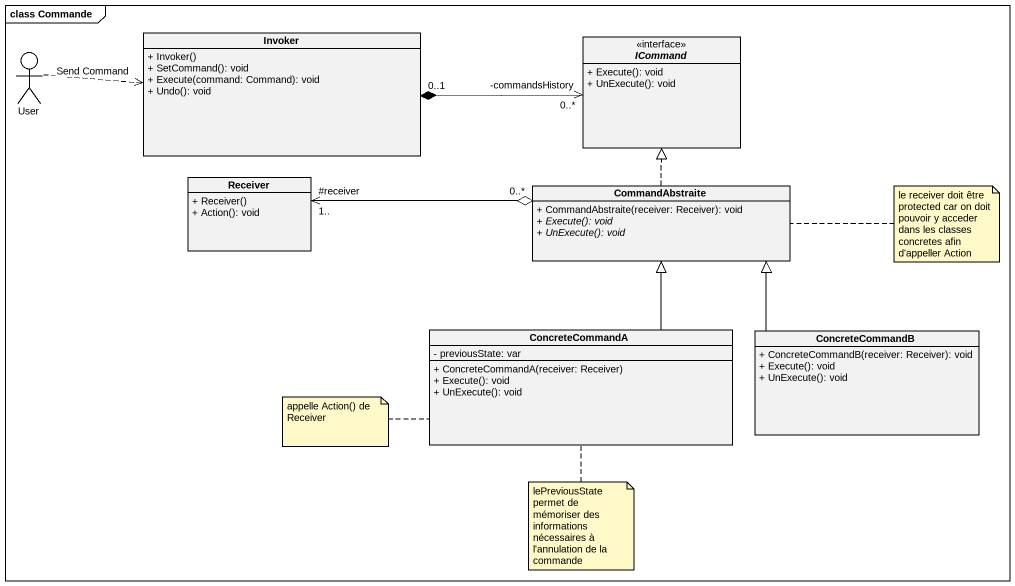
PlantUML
@startuml
mainframe class Commande
allowmixing
hide circle
hide empty members
skinparam classAttributeIconSize 0
class Invoker {
  + Invoker()
  + SetCommand(): void
  + Execute(command: Command): void
  + Undo(): void
}
actor User
interface ICommand <<interface>> {
  + Execute(): void
  + UnExecute(): void
}
class Receiver {
  + Receiver()
  + Action(): void
}
class CommandAbstraite {
  + CommandAbstraite(receiver: Receiver): void
  {abstract} + Execute(): void
  {abstract} + UnExecute(): void
}
class ConcreteCommandA {
  - previousState: var
  + ConcreteCommandA(receiver: Receiver)
  + Execute(): void
  + UnExecute(): void
}
class ConcreteCommandB {
  + ConcreteCommandB(receiver: Receiver): void
  + Execute(): void
  + UnExecute(): void
}
Invoker "0..1" *-right-> "-commandsHistory\n0..*" ICommand
User .right.> Invoker : Send Command
CommandAbstraite .up.|> ICommand
CommandAbstraite "0..*" o-left-> "#receiver\n1.." Receiver
ConcreteCommandA -up-|> CommandAbstraite
ConcreteCommandB -up-|> CommandAbstraite
note right of CommandAbstraite : le receiver doit être protected car on doit pouvoir y acceder dans les classes concretes afin d'appeller Action
note left of ConcreteCommandA : appelle Action() de Receiver
note bottom of ConcreteCommandA : lePreviousState permet de mémoriser des informations nécessaires à l'annulation de la commande
@enduml
